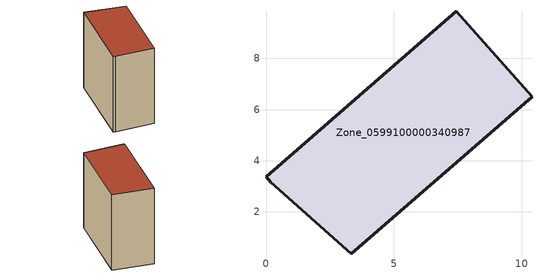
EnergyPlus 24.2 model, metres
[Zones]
Zone_0599100000340987
 floor ground (C_G): 3.34,0.35 0.19,3.17 0,3.38 7.45,9.86 10.41,6.51 z0
 wall outside (C_F): 0.19,3.17 3.34,0.35 10.41,6.51 7.45,9.86 0,3.38 0.19,3.17 z0:8.59
 roof outside (C_R): 3.34,0.35 10.41,6.51 7.45,9.86 0,3.38 0.19,3.17 z8.59
[BUILDING]
Pand.0599100000340987: North Axis=0; Terrain=City; Loads Convergence Tolerance Value=0.04; Temperature Convergence Tolerance Value=0.4; Solar Distribution=FullExterior; Maximum Number of Warmup Days=25; Minimum Number of Warmup Days=1
[Site:Location]
Rotterdam.The.Hague.AP_ZH_NLD Design_Conditions: Latitude=51.96; Longitude=4.45; Time Zone=1; Elevation=-4.5
[SITE:GROUNDTEMPERATURE:BUILDINGSURFACE]
18, 18, 18, 18, 18, 18, 18, 18, 18, 18, 18, 18
[MATERIAL] Thermal Absorptance=0.9; Solar Absorptance=0.7; Visible Absorptance=0.7
Name | Roughness | Thickness | Conductivity | Density | Specific Heat
G.TC.1992-2005 | MediumSmooth | 0.15 | 0.06 | 540 | 1210
F.TC.1992-2005 | Rough | 0.3 | 0.12 | 1920 | 840
R.TC.1992-2005 | MediumRough | 0.2 | 0.08 | 1500 | 1000
[CONSTRUCTION]
C_G: G.TC.1992-2005
C_F: F.TC.1992-2005
C_R: R.TC.1992-2005
[ZONE]
Zone_0599100000340987: Type=1; Multiplier=1; Ceiling Height=Autocalculate; Volume=Autocalculate; Floor Area=autocalculate; Part of Total Floor Area=Yes
[ZONEINFILTRATION:DESIGNFLOWRATE]
Infil_Zone_0599100000340987: Zone or ZoneList or Space or SpaceList=Zone_0599100000340987; Schedule=AlwaysOn; Design Flow Rate Calculation Method=Flow/Area; Flow Rate per Floor Area=0.0015; Constant Term Coefficient=1; Temperature Term Coefficient=0; Velocity Term Coefficient=0; Velocity Squared Term Coefficient=0
[HVACTEMPLATE:ZONE:IDEALLOADSAIRSYSTEM]
Zone_0599100000340987: Maximum Heating Supply Air Temperature=50; Minimum Cooling Supply Air Temperature=13; Maximum Heating Supply Air Humidity Ratio=0.0156; Minimum Cooling Supply Air Humidity Ratio=0.0077; Heating Limit=NoLimit; Cooling Limit=NoLimit; Dehumidification Control Type=ConstantSensibleHeatRatio; Cooling Sensible Heat Ratio=0.7; Dehumidification Setpoint=60; Humidification Control Type=None; Humidification Setpoint=30; Outdoor Air Method=None; Outdoor Air Flow Rate per Person=0.00944; Outdoor Air Flow Rate per Zone Floor Area=0; Outdoor Air Flow Rate per Zone=0; Demand Controlled Ventilation Type=None; Outdoor Air Economizer Type=NoEconomizer; Heat Recovery Type=None; Sensible Heat Recovery Effectiveness=0.7; Latent Heat Recovery Effectiveness=0.65
[ZONECONTROL:THERMOSTAT]
ThermostatControl_Zone_0599100000340987: Zone or ZoneList=Zone_0599100000340987; Control Type Schedule=DualSetpointControlType; Control 1=Thermostat_Zone_0599100000340987; Temperature Difference Between Cutout And Setpoint=0
[THERMOSTATSETPOINT:DUALSETPOINT]
Thermostat_Zone_0599100000340987: Heating Setpoint Temperature Schedule=HeatingSetpoint_Zone_0599100000340987; Cooling Setpoint Temperature Schedule=CoolingSetpoint_Zone_0599100000340987
[SCHEDULE:COMPACT]
HeatingSetpoint_Zone_0599100000340987: Through: 12/31, For: AllDays, Until: 24:00, 21
CoolingSetpoint_Zone_0599100000340987: Through: 12/31, For: AllDays, Until: 24:00, 24
DualSetpointControlType: Through: 12/31, For: AllDays, Until: 24:00, 4
AlwaysOn: Through: 12/31, For: AllDays, Until: 24:00, 1
